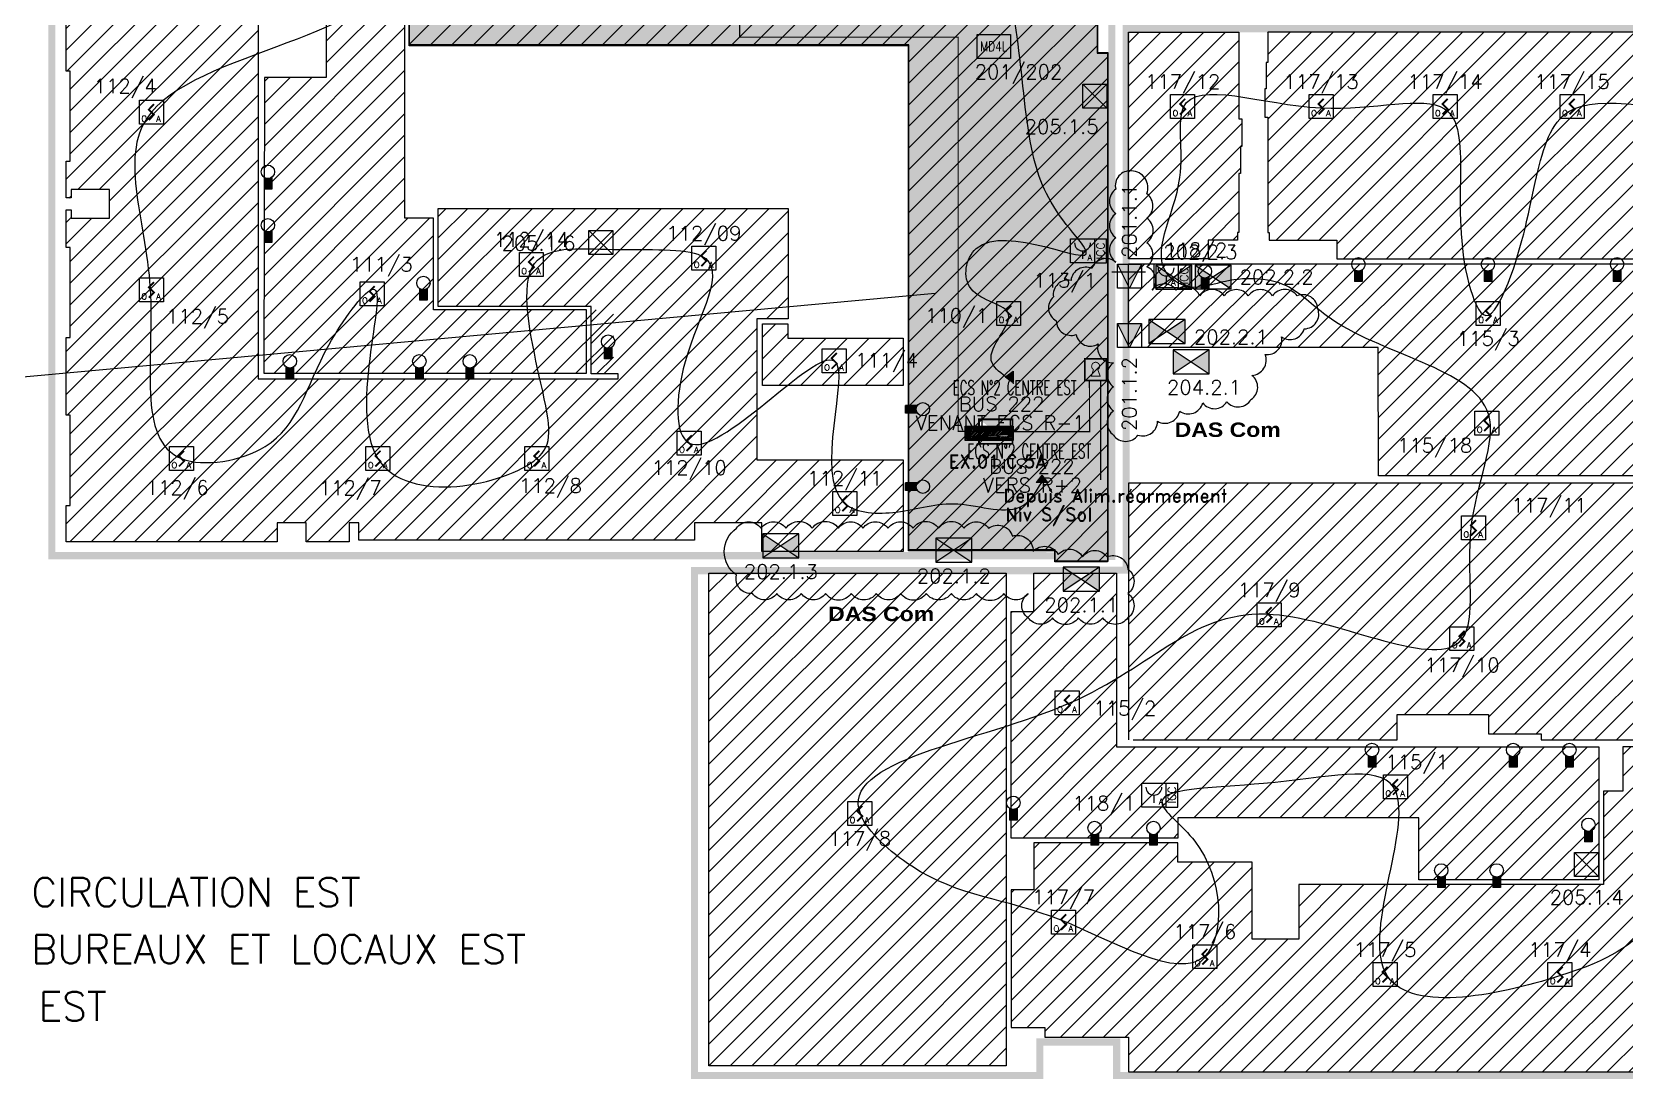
# Model space of a CAD drawing. Header units: millimetres. Extents: x 122 to 222, y 0 to 77.
# Drawn here: x 155.61 to 188.85, y -0.02 to 21.82 of the extents above; entities that cross this region are included whole.
import ezdxf
from ezdxf.enums import TextEntityAlignment as Align

# ---------------------------------------------------------------- set-up
doc = ezdxf.new("R2010")
doc.units = ezdxf.units.MM
doc.linetypes.add('CONTINU', pattern=[0])
doc.linetypes.add('SLD', pattern=[0])
for name, color, linetype in [('ATEIS MISE EN SECURITE', 7, 'Continuous'), ('ATEIS ZONES MES', 7, 'Continuous'), ('BEG-EXT', 10, 'Continuous'), ('EXT', 10, 'Continuous'), ('JCC-ADRESSAGE', 6, 'Continuous'), ('JCC-ALARME GENERALE SELECTIVE', 3, 'Continuous'), ('JCC-CCF', 6, 'Continuous'), ('JCC-DECLENCHEUR MANUEL AVEC ISOLATEUR', 5, 'Continuous'), ('JCC-ELEMENT DEPORTE_4 L DAS', 1, 'Continuous'), ('JCC-FILERIE SDI', 6, 'Continuous'), ('JCC-INDICATEUR ACTION', 1, 'Continuous'), ('JCC-LOCAUX', 4, 'Continuous'), ('JCC-OPTIQUE_A', 1, 'Continuous'), ('JCC-UAE-SDI', 7, 'Continuous'), ('JCC-VENTOUSE_PCF', 1, 'Continuous'), ('JCC-ZONING ZDA-ZDM', 5, 'Continuous'), ('PORTES', 8, 'Continuous')]:
    doc.layers.add(name, color=color, linetype=linetype)
doc.layers.add('JCC-MD4L', color=1, linetype='Continuous', lineweight=0)
doc.styles.add('ARIAL', font='')
doc.styles.add('HELVL', font='ROMAND.SHX')
doc.styles.add('LOCAUX', font='romans.shx', dxfattribs={"width": 0.75})
doc.styles.get("Standard").update_dxf_attribs({"font": 'romans.shx'})
doc.styles.add('TEXTE', font='romans.shx')
doc.styles.get('ARIAL').set_extended_font_data('Arial Black')
pattern_1 = [(45, (156.02817, 0.0343), (-0.2245064, 0.2245064), [])]
pattern_2 = [(45, (156.02817, -0.7135), (-0.2245064, 0.2245064), [])]

# ---------------------------------------------------------------- blocks, each defined once
blk = doc.blocks.new('clapet coupe feu_Réarm élect')
at = {"layer": 'JCC-CCF'}
h = blk.add_hatch(color=0, dxfattribs=at)
h.paths.add_polyline_path([(-3.76, 2.5), (-3.76, -2.5), (0, 0)])
h.paths.add_polyline_path([(3.76, 2.5), (0, 0), (3.76, -2.5)])
at = {"layer": 'JCC-CCF', "color": 0}
for p, q in [((3.76, 2.5), (-3.76, -2.5)), ((-3.76, 2.5), (3.76, -2.5))]:
    blk.add_line(p, q, dxfattribs=at)
blk.add_lwpolyline([(3.76, 2.5), (-3.76, 2.5), (-3.76, -2.5), (3.76, -2.5)], close=True, dxfattribs=at)
at = {"layer": 'JCC-ADRESSAGE', "style": 'TEXTE'}
blk.add_attdef('ADRESSE', text='', height=3, dxfattribs=at).set_placement((0, 5), align=Align.MIDDLE)
at = {"layer": 'JCC-LOCAUX', "style": 'LOCAUX', "width": 0.85, "flags": 8}
for p in [(0, 13.75), (0, 11.25), (0, 8.75)]:
    blk.add_attdef('PIECE', text='', height=1.75, dxfattribs=at).set_placement(p, align=Align.MIDDLE)
blk = doc.blocks.new('alarme générale selective')
at = {"layer": 'JCC-ALARME GENERALE SELECTIVE', "color": 0}
for p, q in [((2.5, -2.5), (-2.5, 2.5)), ((-2.5, -2.5), (2.5, 2.5))]:
    blk.add_line(p, q, dxfattribs=at)
blk.add_lwpolyline([(-2.5, 2.5), (2.5, 2.5), (2.5, -2.5), (-2.5, -2.5)], close=True, dxfattribs=at)
at = {"layer": 'JCC-ADRESSAGE', "style": 'TEXTE'}
blk.add_attdef('ADRESSE', text='', height=3, dxfattribs=at).set_placement((0, 5), align=Align.MIDDLE)
at = {"layer": 'JCC-LOCAUX', "style": 'LOCAUX', "width": 0.85, "flags": 8}
for p in [(0, 13.75), (0, 11.25), (0, 8.75)]:
    blk.add_attdef('PIECE', text='', height=1.75, dxfattribs=at).set_placement(p, align=Align.MIDDLE)
blk = doc.blocks.new('indicateur action')
at = {"layer": 'JCC-INDICATEUR ACTION'}
blk.add_hatch(color=0, dxfattribs=at).paths.add_polyline_path([(0.8, -0.05, -0.315344), (-0.8, -0.05), (-0.8, -2.5), (0.8, -2.5)])
at = {"layer": 'JCC-INDICATEUR ACTION', "color": 0}
for p, q in [((-0.8, -0.05), (-0.8, -2.5)), ((0.8, -2.5), (-0.8, -2.5)), ((0.8, -0.05), (0.8, -2.5))]:
    blk.add_line(p, q, dxfattribs=at)
blk.add_circle((0, 1.1), 1.4, dxfattribs=at)
at = {"layer": 'JCC-ADRESSAGE', "style": 'TEXTE'}
blk.add_attdef('ADRESSE', text='', height=3, dxfattribs=at).set_placement((0, 5), align=Align.MIDDLE)
at = {"layer": 'JCC-LOCAUX', "lineweight": 0, "style": 'LOCAUX', "width": 0.75, "flags": 8}
for p in [(0, 13.75), (0, 11.25), (0, 8.75)]:
    blk.add_attdef('PIECE', text='', height=1.75, dxfattribs=at).set_placement(p, align=Align.MIDDLE)
blk = doc.blocks.new('optique_a')
at = {"layer": 'JCC-OPTIQUE_A', "color": 0}
blk.add_lwpolyline([(-2.5, 2.5), (2.5, 2.5), (2.5, -2.5), (-2.5, -2.5)], close=True, dxfattribs=at)
at = {"layer": 'JCC-OPTIQUE_A', "color": 0, "const_width": 0.385}
blk.add_lwpolyline([(0.54, 1.63), (-0.54, 0.54), (0.54, -0.54), (-0.54, -1.63)], dxfattribs=at)
at = {"layer": 'JCC-ADRESSAGE', "style": 'TEXTE'}
blk.add_attdef('ADRESSE', text='', height=3, dxfattribs=at).set_placement((0, 5), align=Align.MIDDLE)
at = {"layer": 'JCC-LOCAUX', "style": 'LOCAUX', "width": 0.85, "flags": 8}
for p in [(0, 13.75), (0, 11.25), (0, 8.75)]:
    blk.add_attdef('PIECE', text='', height=1.75, dxfattribs=at).set_placement(p, align=Align.MIDDLE)
at = {"layer": 'JCC-OPTIQUE_A', "color": 0}
for s, p in [('O', (-1.5, -2)), ('A', (1.5, -2))]:
    blk.add_text(s, height=1.25, dxfattribs=at).set_placement(p, align=Align.CENTER)
blk = doc.blocks.new('déclencheur manuel avec isolateur')
at = {"layer": 'JCC-DECLENCHEUR MANUEL AVEC ISOLATEUR', "color": 0}
for p, q in [((2.5, 2.5), (5.02, 2.5)), ((5.02, -2.5), (5.02, 2.5)), ((0, 0), (0, -1.66)), ((2.5, -2.5), (5.02, -2.5))]:
    blk.add_line(p, q, dxfattribs=at)
blk.add_lwpolyline([(-2.5, 2.5), (2.5, 2.5), (2.5, -2.5), (-2.5, -2.5)], close=True, dxfattribs=at)
blk.add_arc((0, 1.66), 1.66, 180, 0, dxfattribs=at)
at = {"layer": 'JCC-ADRESSAGE', "style": 'TEXTE'}
blk.add_attdef('ADRESSE', text='', height=3, dxfattribs=at).set_placement((0, 5), align=Align.MIDDLE)
at = {"layer": 'JCC-DECLENCHEUR MANUEL AVEC ISOLATEUR', "color": 0}
blk.add_text('ICC', height=1.668, rotation=90, dxfattribs=at).set_placement((3.76, 0), align=Align.MIDDLE_CENTER)
blk.add_text('A', height=1.25, dxfattribs=at).set_placement((1.5, -2), align=Align.CENTER)
at = {"layer": 'JCC-LOCAUX', "style": 'LOCAUX', "width": 0.85, "flags": 8}
for p in [(0, 13.75), (0, 11.25), (0, 8.75)]:
    blk.add_attdef('PIECE', text='', height=1.75, dxfattribs=at).set_placement(p, align=Align.MIDDLE)
blk = doc.blocks.new('ventouse PCF')
at = {"layer": 'JCC-VENTOUSE_PCF'}
blk.add_hatch(color=0, dxfattribs=at).paths.add_polyline_path([(0, -2.5), (2.5, 2.5), (-2.5, 2.5)])
at = {"layer": 'JCC-VENTOUSE_PCF', "color": 0}
for p, q in [((0, -2.5), (-2.5, 2.5)), ((2.5, 2.5), (0, -2.5))]:
    blk.add_line(p, q, dxfattribs=at)
blk.add_lwpolyline([(-2.5, 2.5), (2.5, 2.5), (2.5, -2.5), (-2.5, -2.5)], close=True, dxfattribs=at)
at = {"layer": 'JCC-ADRESSAGE', "style": 'TEXTE'}
blk.add_attdef('ADRESSE', text='', height=3, dxfattribs=at).set_placement((0, 5), align=Align.MIDDLE)
at = {"layer": 'JCC-LOCAUX', "style": 'LOCAUX', "width": 0.85, "flags": 8}
for p in [(0, 13.75), (0, 11.25), (0, 8.75)]:
    blk.add_attdef('PIECE', text='', height=1.75, dxfattribs=at).set_placement(p, align=Align.MIDDLE)
blk = doc.blocks.new('MD4L')
at = {"layer": 'JCC-ELEMENT DEPORTE_4 L DAS', "color": 0}
blk.add_lwpolyline([(-3.5, 2.5), (3.5, 2.5), (3.5, -2.5), (-3.5, -2.5)], close=True, dxfattribs=at)
at = {"layer": 'JCC-ADRESSAGE', "style": 'TEXTE'}
blk.add_attdef('ADRESSE', text='', height=3, dxfattribs=at).set_placement((0, 5), align=Align.MIDDLE)
at = {"layer": 'JCC-ELEMENT DEPORTE_4 L DAS', "color": 0, "width": 0.8}
blk.add_text('MD4L', height=2, dxfattribs=at).set_placement((0, 0), align=Align.MIDDLE_CENTER)
blk = doc.blocks.new("VOLETS D'EXTRACTION DE DESENFUMAGE")
at = {"color": 1, "linetype": 'SLD', "const_width": 0.373}
blk.add_lwpolyline([(0, 5.12), (0, 0), (6.97, 0), (6.97, 5.12)], close=True, dxfattribs=at)
at = {"color": 1, "linetype": 'SLD'}
blk.add_solid([(0, 5.12), (0, 0), (6.97, 0), (6.97, 5.12)], dxfattribs=at)
blk = doc.blocks.new('BOITIER RÉARMEMENT MOTEUR DE DESENFUMAGE')
at = {"linetype": 'Continuous', "const_width": 0.31}
blk.add_lwpolyline([(0, 4.52), (0, 0), (4.52, 0), (4.52, 4.52)], close=True, dxfattribs=at)
at = {"color": 1, "linetype": 'Continuous', "const_width": 0.2}
blk.add_lwpolyline([(2.71, 2.26, 3.408312), (1.81, 2.26), (1.38, 0.92), (3.2, 0.92), (2.71, 2.26)], format="xyb", dxfattribs=at)

msp = doc.modelspace()

# ---------------------------------------------------------------- hatches: boundary and pattern name
at = {"layer": 'ATEIS ZONES MES'}
h = msp.add_hatch(dxfattribs=at)
h.set_pattern_fill('DOTS', color=5, scale=0.1)
h.set_pattern_definition([(0, (156.02817, -0.7135), (0.079375, 0.15875), [0, -0.15875])])
edge = h.paths.add_edge_path()
edge.add_line((163.481, 25.139), (171.304, 25.139))
edge.add_line((171.304, 25.139), (171.304, 25.183))
edge.add_line((171.304, 25.183), (177.905, 25.183))
edge.add_line((177.905, 25.183), (177.905, 22.193))
edge.add_line((177.905, 22.193), (177.82, 22.193))
edge.add_line((177.82, 22.193), (177.82, 21.373))
edge.add_line((177.82, 21.373), (178.036, 21.373))
edge.add_line((178.036, 21.373), (178.036, 10.769))
edge.add_line((178.036, 10.769), (176.939, 10.769))
edge.add_line((176.939, 10.769), (176.939, 11.001))
edge.add_line((176.939, 11.001), (173.89, 11.001))
edge.add_line((173.89, 11.001), (173.89, 21.53))
edge.add_line((173.89, 21.53), (163.481, 21.53))
edge.add_line((163.481, 21.53), (163.481, 25.138))
at = {"layer": 'BEG-EXT', "ltscale": 0.01}
msp.add_hatch(color=8, dxfattribs=at).paths.add_polyline_path([(175.148, 13.375), (175.996, 13.38), (175.995, 13.54), (175.956, 13.419)])
msp.add_hatch(color=8, dxfattribs=at).paths.add_polyline_path([(175.148, 13.375), (175.996, 13.38), (175.995, 13.54), (175.956, 13.419)])
at = {"layer": 'EXT', "lineweight": 9}
h = msp.add_hatch(dxfattribs=at)
h.set_pattern_fill('ANSI31', color=8, scale=0.2, style=0)
h.set_pattern_definition([(45, (11.393482, -45.713814), (-0.0176776695, 0.0176776695), [])])
h.paths.add_polyline_path([(175.07, 13.6), (175.07, 13.3), (176.07, 13.3), (176.07, 13.6)])
h.paths.add_polyline_path([(175.995, 13.54), (175.996, 13.38), (175.148, 13.375), (175.956, 13.419)], flags=16)
at = {"layer": 'JCC-FILERIE SDI'}
for points in [[(175.914, 14.627), (176.07, 14.509), (176.07, 14.745)], [(176.669, 12.577), (176.551, 12.421), (176.787, 12.421)]]:
    msp.add_hatch(color=3, dxfattribs=at).paths.add_polyline_path(points)
at = {"layer": 'JCC-ZONING ZDA-ZDM'}
h = msp.add_hatch(dxfattribs=at)
h.set_pattern_fill('ANSI31', color=4, scale=0.1)
h.set_pattern_definition(pattern_2)
h.paths.add_polyline_path([(160.449, 14.7), (167.735, 14.7), (167.735, 16.023), (163.986, 16.023), (163.986, 17.937), (163.39, 17.937), (163.39, 24.856), (163.302, 24.856), (163.302, 32.45), (161.869, 32.45), (161.869, 31.468), (156.396, 31.468), (156.396, 29.1), (160.446, 29.1), (160.446, 22.797), (161.75, 22.797), (161.75, 20.869), (160.464, 20.869)])
h = msp.add_hatch(dxfattribs=at)
h.set_pattern_fill('ANSI31', color=201, scale=0.1, style=0)
h.set_pattern_definition(pattern_1)
h.paths.add_polyline_path([(156.328, 28.984), (160.328, 28.984), (160.328, 14.584), (167.835, 14.584), (167.835, 14.686), (167.275, 14.686), (167.275, 16.091), (164.085, 16.091), (164.085, 18.136), (171.378, 18.134), (171.378, 15.834), (170.727, 15.834), (170.728, 12.998), (170.728, 12.895), (173.778, 12.895), (173.778, 10.984), (170.828, 10.984), (170.828, 11.584), (170.728, 11.584), (169.428, 11.584), (169.428, 11.222), (162.428, 11.222), (162.428, 11.584), (162.228, 11.584), (162.228, 11.184), (161.328, 11.184), (161.328, 11.584), (160.728, 11.584), (160.728, 11.184), (156.329, 11.184), (156.329, 11.944), (156.409, 11.944), (156.409, 13.824), (156.329, 13.824), (156.329, 15.444), (156.408, 15.444), (156.408, 17.324), (156.328, 17.324), (156.328, 18.06), (156.328, 18.11), (156.428, 18.11), (156.428, 17.934), (157.228, 17.934), (157.228, 18.534), (156.428, 18.534), (156.428, 18.359), (156.328, 18.359), (156.328, 19.119), (156.408, 19.119), (156.408, 20.999), (156.328, 20.999), (156.328, 21.784), (156.328, 22.009), (156.328, 22.644), (156.408, 22.644), (156.408, 24.524), (156.328, 24.524), (156.328, 25.31), (156.428, 25.31), (156.428, 25.134), (157.228, 25.134), (157.228, 25.734), (156.428, 25.734), (156.428, 25.559), (156.328, 25.559), (156.328, 26.319), (156.408, 26.319), (156.408, 28.199), (156.328, 28.199)])
h = msp.add_hatch(dxfattribs=at)
h.set_pattern_fill('ANSI31', color=31, scale=0.1, style=0)
h.set_pattern_definition(pattern_2)
edge = h.paths.add_edge_path()
edge.add_line((163.487, 25.156), (171.309, 25.156))
edge.add_line((171.309, 25.156), (171.309, 25.2))
edge.add_line((171.309, 25.2), (177.911, 25.2))
edge.add_line((177.911, 25.2), (177.911, 22.21))
edge.add_line((177.911, 22.21), (177.826, 22.21))
edge.add_line((177.826, 22.21), (177.826, 21.39))
edge.add_line((177.826, 21.39), (178.042, 21.39))
edge.add_line((178.042, 21.39), (178.042, 10.786))
edge.add_line((178.042, 10.786), (176.945, 10.786))
edge.add_line((176.945, 10.786), (176.945, 11.018))
edge.add_line((176.945, 11.018), (173.896, 11.018))
edge.add_line((173.896, 11.018), (173.896, 21.547))
edge.add_line((173.896, 21.547), (163.487, 21.547))
edge.add_line((163.487, 21.547), (163.487, 25.156))
h = msp.add_hatch(dxfattribs=at)
h.set_pattern_fill('ANSI31', color=3, scale=0.1, style=0)
h.set_pattern_definition(pattern_1)
h.paths.add_polyline_path([(178.478, 21.809), (180.778, 21.809), (180.778, 20.007), (180.838, 20.007), (180.838, 19.427), (180.808, 19.427), (180.808, 18.864), (180.778, 18.864), (180.778, 18.234), (180.778, 17.635), (180.748, 17.635), (180.748, 17.475), (180.138, 17.475), (180.138, 17.084), (178.478, 17.084)])
h.paths.add_polyline_path([(181.378, 21.809), (181.378, 21.179), (181.348, 21.179), (181.348, 20.627), (181.318, 20.627), (181.318, 20.037), (181.378, 20.037), (181.378, 17.635), (181.408, 17.635), (181.408, 17.475), (182.818, 17.475), (182.818, 17.084), (189.128, 17.084), (189.128, 18.534), (196.278, 18.534), (196.278, 21.809)])
h.paths.add_polyline_path([(176.028, 1.059), (176.728, 1.059), (176.728, 0.859), (178.478, 0.859), (178.478, 0.134), (189.128, 0.134), (189.128, 4.039), (189.128, 4.139), (190.928, 4.139), (190.928, 6.909), (188.783, 6.909), (188.783, 5.989), (188.378, 5.989), (188.378, 4.039), (182.028, 4.039), (182.028, 2.902), (181.054, 2.902), (181.054, 4.509), (179.507, 4.509), (179.507, 4.909), (178.478, 4.909), (176.503, 4.909), (176.503, 3.933), (176.028, 3.933)])
edge = h.paths.add_edge_path()
edge.add_line((178.576, 7.059), (184.078, 7.059))
edge.add_line((184.078, 7.059), (184.078, 7.584))
edge.add_line((184.078, 7.584), (185.978, 7.584))
edge.add_line((185.978, 7.584), (185.978, 7.184))
edge.add_line((185.978, 7.184), (186.928, 7.184))
edge.add_line((186.928, 7.184), (187.078, 7.184))
edge.add_line((187.078, 7.184), (187.078, 7.059))
edge.add_line((187.078, 7.059), (191.928, 7.059))
edge.add_line((191.928, 7.059), (191.928, 11.384))
edge.add_line((191.928, 11.384), (191.928, 12.409))
edge.add_line((191.928, 12.409), (191.828, 12.409))
edge.add_line((191.828, 12.409), (186.928, 12.409))
edge.add_line((186.928, 12.409), (184.078, 12.409))
edge.add_line((184.078, 12.409), (181.602, 12.409))
edge.add_line((181.602, 12.409), (180.602, 12.409))
edge.add_line((180.602, 12.409), (178.478, 12.409))
edge.add_line((178.478, 12.409), (178.478, 7.059))
h = msp.add_hatch(dxfattribs=at)
h.set_pattern_fill('ANSI31', color=230, scale=0.1, style=0)
h.set_pattern_definition(pattern_1)
h.paths.add_polyline_path([(198.078, 10.959), (196.228, 10.959), (196.228, 11.484), (195.928, 11.484), (195.928, 11.667), (195.928, 15.234), (191.935, 15.234), (191.935, 12.56), (183.685, 12.56), (183.679, 15.234), (178.478, 15.234), (178.478, 16.984), (179.308, 16.984), (191.728, 16.984), (191.728, 18.434), (193.828, 18.434), (196.378, 18.434), (196.378, 19.859), (196.478, 19.859), (196.478, 20.809), (196.578, 20.809), (196.578, 21.009), (197.978, 21.009), (197.978, 20.809), (198.078, 20.809)])
h = msp.add_hatch(dxfattribs=at)
h.set_pattern_fill('ANSI31', color=4, scale=0.1)
h.set_pattern_definition(pattern_2)
h.paths.add_polyline_path([(170.844, 15.73), (171.375, 15.73), (171.375, 15.429), (173.78, 15.429), (173.78, 14.445), (170.844, 14.445)])
h = msp.add_hatch(dxfattribs=at)
h.set_pattern_fill('ANSI31', color=3, scale=0.1, style=0)
h.set_pattern_definition(pattern_1)
h.paths.add_polyline_path([(169.728, 10.534), (174.178, 10.534), (175.928, 10.534), (175.928, 0.259), (169.728, 0.259)])
h = msp.add_hatch(dxfattribs=at)
h.set_pattern_fill('ANSI31', color=230, scale=0.1, style=0)
h.set_pattern_definition(pattern_1)
h.paths.add_polyline_path([(176.503, 10.534), (178.228, 10.534), (178.228, 6.909), (188.278, 6.909), (188.278, 4.139), (184.528, 4.139), (184.528, 5.434), (179.587, 5.434), (179.507, 5.434), (179.507, 5.009), (176.028, 5.009), (176.028, 9.734), (176.503, 9.734)])

# ---------------------------------------------------------------- linework, layer by layer
at = {"color": 25}
msp.add_lwpolyline([(163.478, 21.535), (163.477, 21.535)], dxfattribs=at)
at = {"layer": 'ATEIS MISE EN SECURITE', "color": 30, "linetype": 'CONTINU', "const_width": 0.025}
msp.add_lwpolyline([(161.82, 22.139), (170.37, 22.139), (170.37, 21.708), (174.924, 21.708), (174.924, 13.488), (175.341, 13.488)], dxfattribs=at)
at = {"layer": 'ATEIS MISE EN SECURITE', "color": 6, "linetype": 'CONTINU', "const_width": 0.025}
for points in [[(176.056, 13.484), (177.665, 13.484), (177.66, 14.55)], [(177.894, 14.55), (177.894, 12.473)]]:
    msp.add_lwpolyline(points, dxfattribs=at)
at = {"layer": 'ATEIS ZONES MES', "color": 5}
msp.add_line((152.869, 14.393), (174.443, 16.373), dxfattribs=at)
msp.add_lwpolyline([(163.481, 25.139), (171.304, 25.139), (171.304, 25.183), (177.905, 25.183), (177.905, 22.193), (177.82, 22.193), (177.82, 21.373), (178.036, 21.373), (178.036, 10.769), (176.939, 10.769), (176.939, 11.001), (173.89, 11.001), (173.89, 21.53), (163.481, 21.53), (163.481, 25.138)], dxfattribs=at)
at = {"layer": 'BEG-EXT', "color": 8}
msp.add_line((175.97, 13.325), (175.17, 13.325), dxfattribs=at)
for points in [[(176.07, 13.6), (176.07, 13.3), (175.07, 13.3), (175.07, 13.6)], [(176.04, 13.57), (176.04, 13.33), (175.1, 13.33), (175.1, 13.57)]]:
    msp.add_lwpolyline(points, close=True, dxfattribs=at)
at = {"layer": 'BEG-EXT', "color": 8, "ltscale": 0.01}
msp.add_lwpolyline([(175.148, 13.375), (175.996, 13.38), (175.995, 13.54), (175.956, 13.419), (175.148, 13.375)], dxfattribs=at)
msp.add_lwpolyline([(175.148, 13.375), (175.996, 13.38), (175.995, 13.54), (175.956, 13.419), (175.148, 13.375)], dxfattribs=at)
at = {"layer": 'BEG-EXT', "color": 8}
msp.add_lwpolyline([(175.17, 13.575), (175.97, 13.575), (175.17, 13.325), (175.17, 13.575), (175.97, 13.325), (175.97, 13.575)], dxfattribs=at)
at = {"layer": 'JCC-CCF'}
for points in [[(178.536, 18.919, 0.520567), (178.21, 18.538, 0.520567), (178.21, 18.029, 0.520567), (178.21, 17.526, 0.520567), (178.21, 17.017, 0.520567), (177.713, 16.882, 0.520567), (177.277, 16.636, 0.520567), (176.909, 16.292, 0.520567), (176.97, 15.795, 0.520567), (177.381, 15.507, 0.520567), (177.842, 15.311, 0.520567), (178.161, 14.921, 0.520567), (178.161, 14.418, 0.520567), (178.161, 13.915, 0.520567), (178.161, 13.412, 0.520567), (178.671, 13.412, 0.520567), (179.082, 13.7, 0.520567), (179.543, 13.909, 0.520567), (180.022, 14.081, 0.520567), (180.525, 14.105, 0.520567), (181.029, 14.154, 0.520567), (181.047, 14.657, 0.520567), (181.323, 15.093, 0.520567), (181.667, 15.461, 0.520567), (182.14, 15.627, 0.520567), (182.422, 16.044, 0.520567), (181.992, 16.314, 0.520567), (181.477, 16.314, 0.520567), (180.973, 16.314, 0.520567), (180.47, 16.314, 0.520567), (179.96, 16.314, 0.520567), (179.469, 16.431, 0.520567), (178.966, 16.431, 0.520567), (178.855, 16.922, 0.520567), (178.855, 17.422, 0.520567), (178.855, 17.937, 0.520567), (178.855, 18.44, 0.520567)], [(170.303, 11.47, -0.520567), (170.812, 11.47, -0.520567), (171.334, 11.47, -0.520567), (171.881, 11.47, -0.520567), (172.428, 11.47, -0.520567), (172.937, 11.47, -0.520567), (173.459, 11.47, -0.520567), (173.98, 11.47, -0.520567), (174.515, 11.47, -0.520567), (175.049, 11.47, -0.520567), (175.558, 11.47, -0.520567), (176.054, 11.304, -0.520567), (176.487, 10.986, -0.520567), (177.009, 10.923, -0.520567), (177.518, 10.872, -0.520567), (178.027, 10.872, -0.520567), (178.459, 10.618, -0.520567), (178.459, 10.109, -0.520567), (178.459, 9.6, -0.520567), (177.938, 9.6, -0.520567), (177.429, 9.6, -0.520567), (176.894, 9.6, -0.520567), (176.385, 9.6, -0.520567), (176.385, 10.109, -0.520567), (175.876, 10.109, -0.520567), (175.304, 10.109, -0.520567), (174.782, 10.109, -0.520567), (174.26, 10.109, -0.520567), (173.726, 10.109, -0.520567), (173.217, 10.109, -0.520567), (172.695, 10.109, -0.520567), (172.161, 10.109, -0.520567), (171.652, 10.109, -0.520567), (171.143, 10.109, -0.520567), (170.634, 10.109, -0.520567), (170.303, 10.491, -0.520567)]]:
    msp.add_lwpolyline(points, format="xyb", close=True, dxfattribs=at)
at = {"layer": 'JCC-FILERIE SDI', "color": 3}
for p, q in [((175.914, 14.627), (176.07, 14.745)), ((175.914, 14.627), (176.07, 14.745)), ((175.914, 14.627), (176.07, 14.509)), ((175.914, 14.627), (176.07, 14.509)), ((176.07, 14.745), (176.07, 14.509)), ((176.07, 14.745), (176.07, 14.509)), ((176.669, 12.577), (176.551, 12.421)), ((176.669, 12.577), (176.551, 12.421)), ((176.787, 12.421), (176.551, 12.421)), ((176.787, 12.421), (176.551, 12.421)), ((176.669, 12.577), (176.787, 12.421)), ((176.669, 12.577), (176.787, 12.421))]:
    msp.add_line(p, q, dxfattribs=at)
for points, knots in [([(158.113, 26.815), (157.851, 25.34), (157.256, 21.994), (161.443, 25.092), (164.246, 21.855), (156.461, 21.296), (158.566, 16.705), (157.594, 12.471), (161.091, 13.052), (161.382, 14.853), (163.521, 17.728), (161.268, 11.476), (166.574, 12.593), (166.399, 13.808), (165.524, 17.475), (167.723, 17.21), (170.51, 17.415), (169.034, 15.222), (168.984, 11.792), (173.627, 17.218), (171.595, 11.799), (173.775, 11.746), (174.871, 12.155), (176.183, 11.63), (176.552, 12.236), (176.665, 12.421)], [31.341802, 31.341802, 31.341802, 31.341802, 34.546803, 38.611318, 39.598611, 45.319891, 49.000415, 52.603924, 54.367197, 56.865092, 58.323508, 61.85303, 65.165665, 66.9243, 68.320816, 69.641145, 70.961475, 73.203405, 74.897369, 78.373536, 81.352705, 82.441948, 83.736233, 85.106076, 85.707569, 85.707569, 85.707569, 85.707569]), ([(175.914, 14.627), (175.779, 14.732), (175.337, 15.074), (176.485, 16.088), (174.935, 16.244), (175.255, 18.194), (178.257, 16.593), (176.856, 18.125), (176.125, 19.906), (176.476, 26.008), (169.427, 22.415), (166.262, 24.34), (165.443, 25.555), (165.069, 26.11)], [0, 0, 0, 0, 0.453715, 1.479151, 2.427057, 3.271904, 5.567074, 6.266502, 7.892855, 12.182154, 19.551378, 21.880404, 23.839607, 23.839607, 23.839607, 23.839607])]:
    msp.add_open_spline(points, degree=3, knots=knots, dxfattribs=at)
at = {"layer": 'JCC-FILERIE SDI', "color": 5, "start_tangent": (0, -1), "end_tangent": (-1, 0)}
msp.add_spline([(194.312, 14.808), (194.402, 14.438), (194.497, 14.238), (194.602, 13.733), (192.925, 12.913), (189.504, 9.818), (189.765, 5.315), (189.303, 3.205), (187.485, 2.143), (183.833, 2.204), (184.002, 6.07), (181.29, 6.147), (179.179, 5.7), (179.857, 4.946), (180.057, 2.543), (177.068, 3.298), (173.955, 4.422), (172.892, 5.5), (177.253, 7.826), (181.491, 9.674), (185.435, 9.165), (185.62, 11.476), (185.981, 13.846), (182.598, 15.904), (181.766, 16.52), (180.41, 16.597), (179.717, 16.505), (179.347, 16.705), (179.547, 18.784), (179.624, 20.247), (182.49, 20.232), (185.064, 20.216), (185.572, 16.566), (185.927, 15.904), (186.389, 16.582), (187.653, 20.155), (191.043, 20.186), (194.664, 20.293), (195.28, 18.23), (195.974, 15.935), (195.558, 16.027), (195.311, 16.632), (195.018, 16.694)], degree=3, dxfattribs=at)
at = {"layer": 'JCC-ZONING ZDA-ZDM', "color": 4}
for points in [[(160.449, 14.7), (167.175, 14.7), (167.175, 16.023), (163.986, 16.023), (163.986, 17.937), (163.39, 17.937), (163.39, 24.856), (163.302, 24.856), (163.302, 32.45), (161.869, 32.45), (161.869, 31.468), (156.396, 31.468), (156.396, 29.1), (160.446, 29.1), (160.446, 22.797), (161.75, 22.797), (161.75, 20.869), (160.464, 20.869), (160.449, 14.7)], [(170.844, 15.73), (171.375, 15.73), (171.375, 15.429), (173.78, 15.429), (173.78, 14.445), (170.844, 14.445), (170.844, 15.73)]]:
    msp.add_lwpolyline(points, dxfattribs=at)
at = {"layer": 'JCC-ZONING ZDA-ZDM', "color": 1, "const_width": 0.15}
msp.add_lwpolyline([(178.128, 25.095), (178.128, 25.095), (178.128, 22.259), (178.128, 22.259), (178.128, 13.799), (178.128, 10.883), (176.359, 10.899), (156.029, 10.899), (156.029, 25.484), (156.029, 31.485)], dxfattribs=at)
at = {"layer": 'JCC-ZONING ZDA-ZDM', "color": 201}
msp.add_lwpolyline([(160.328, 28.984), (160.328, 14.584), (167.835, 14.584), (167.835, 14.686), (167.275, 14.686), (167.275, 16.091), (164.085, 16.091), (164.085, 18.136), (171.378, 18.134), (171.378, 15.834), (170.727, 15.834), (170.728, 12.998), (170.728, 12.895), (173.778, 12.895), (173.778, 10.984), (170.828, 10.984), (170.828, 11.584), (170.728, 11.584), (169.428, 11.584), (169.428, 11.222), (162.428, 11.222), (162.428, 11.584), (162.228, 11.584), (162.228, 11.184), (161.328, 11.184), (161.328, 11.584), (160.728, 11.584), (160.728, 11.184), (156.329, 11.184), (156.329, 11.944), (156.409, 11.944), (156.409, 13.824), (156.329, 13.824), (156.329, 15.444), (156.408, 15.444), (156.408, 17.324), (156.328, 17.324), (156.328, 18.06), (156.328, 18.11), (156.428, 18.11), (156.428, 17.934), (157.228, 17.934), (157.228, 18.534), (156.428, 18.534), (156.428, 18.359), (156.328, 18.359), (156.328, 19.119), (156.408, 19.119), (156.408, 20.999), (156.328, 20.999), (156.328, 21.784), (156.328, 22.009)], dxfattribs=at)
at = {"layer": 'JCC-ZONING ZDA-ZDM', "color": 31}
msp.add_lwpolyline([(163.487, 25.156), (171.309, 25.156), (171.309, 25.2), (177.911, 25.2), (177.911, 22.21), (177.826, 22.21), (177.826, 21.39), (178.042, 21.39), (178.042, 10.786), (176.945, 10.786), (176.945, 11.018), (173.896, 11.018), (173.896, 21.547), (163.487, 21.547), (163.487, 25.156)], dxfattribs=at)
at = {"layer": 'JCC-ZONING ZDA-ZDM', "color": 4, "const_width": 0.15}
msp.add_lwpolyline([(196.478, 21.884), (185.728, 21.884), (185.728, 21.884), (185.728, 21.884), (178.428, 21.884), (178.428, 13.74), (178.428, 10.596), (178.428, 10.596), (176.663, 10.584), (176.047, 10.584), (169.428, 10.584), (169.428, 0.059), (176.628, 0.059), (176.628, 0.759), (178.228, 0.759), (178.228, 0.059), (189.078, 0.059)], dxfattribs=at)
at = {"layer": 'JCC-ZONING ZDA-ZDM', "color": 3}
for points in [[(178.478, 21.809), (180.778, 21.809), (180.778, 20.007), (180.838, 20.007), (180.838, 19.427), (180.808, 19.427), (180.808, 18.864), (180.778, 18.864), (180.778, 18.234), (180.778, 17.635), (180.748, 17.635), (180.748, 17.475), (180.138, 17.475), (180.138, 17.084), (178.478, 17.084), (178.478, 21.809)], [(181.378, 21.809), (181.378, 21.179), (181.348, 21.179), (181.348, 20.627), (181.318, 20.627), (181.318, 20.037), (181.378, 20.037), (181.378, 17.635), (181.408, 17.635), (181.408, 17.475), (182.818, 17.475), (182.818, 17.084), (189.128, 17.084), (189.128, 18.534), (196.278, 18.534), (196.278, 21.809), (181.378, 21.809)], [(178.576, 7.059), (184.078, 7.059), (184.078, 7.584), (185.978, 7.584), (185.978, 7.184), (186.928, 7.184), (187.078, 7.184), (187.078, 7.059), (191.928, 7.059), (191.928, 11.384), (191.928, 11.384), (191.928, 12.409), (191.828, 12.409), (186.928, 12.409), (184.078, 12.409), (181.602, 12.409), (180.602, 12.409), (180.602, 12.409), (178.478, 12.409), (178.478, 7.059)], [(169.728, 10.534), (174.178, 10.534), (175.928, 10.534), (175.928, 0.259), (169.728, 0.259), (169.728, 10.534)], [(190.928, 6.909), (188.783, 6.909), (188.783, 5.989), (188.378, 5.989), (188.378, 4.039), (182.028, 4.039), (182.028, 2.902), (181.054, 2.902), (181.054, 4.509), (179.507, 4.509), (179.507, 4.909), (178.478, 4.909), (176.503, 4.909), (176.503, 3.933), (176.028, 3.933), (176.028, 1.059)], [(176.028, 1.059), (176.728, 1.059), (176.728, 0.859), (178.478, 0.859), (178.478, 0.134), (189.128, 0.134)]]:
    msp.add_lwpolyline(points, dxfattribs=at)
at = {"layer": 'JCC-ZONING ZDA-ZDM', "color": 230}
for points in [[(191.935, 12.56), (183.685, 12.56), (183.685, 12.56), (183.679, 15.234), (183.679, 15.234), (178.478, 15.234), (178.478, 15.234), (178.478, 16.984), (179.308, 16.984), (191.728, 16.984)], [(176.503, 10.534), (178.228, 10.534), (178.228, 6.909), (188.278, 6.909), (188.278, 4.139), (184.528, 4.139), (184.528, 5.434), (179.587, 5.434), (179.507, 5.434), (179.507, 5.009), (176.028, 5.009), (176.028, 9.734), (176.503, 9.734), (176.503, 10.534)]]:
    msp.add_lwpolyline(points, dxfattribs=at)
at = {"layer": 'PORTES'}
msp.add_line((178.828, 16.81), (178.128, 16.81), dxfattribs=at)

# ---------------------------------------------------------------- block references
at = {"layer": 'ATEIS MISE EN SECURITE', "linetype": 'Continuous', "xscale": 0.1, "yscale": 0.1, "zscale": 0.1}
for name, p in [('BOITIER RÉARMEMENT MOTEUR DE DESENFUMAGE', (177.564, 14.55)), ("VOLETS D'EXTRACTION DE DESENFUMAGE", (175.358, 13.228))]:
    msp.add_blockref(name, p, dxfattribs=at)
at = {"layer": 'JCC-ALARME GENERALE SELECTIVE', "lineweight": 0}
ref = msp.add_blockref('alarme générale selective', (177.775, 20.476), dxfattribs=dict(at, xscale=0.1000000000000014, yscale=0.1000000000000014))
ref.add_attrib('ADRESSE', '205.1.5', dxfattribs={"layer": 'JCC-ADRESSAGE', "height": 0.3, "style": 'TEXTE'}).set_placement((177.081, 19.844), align=Align.MIDDLE)
ref = msp.add_blockref('alarme générale selective', (167.477, 17.428), dxfattribs=dict(at, xscale=0.1000000000000014, yscale=0.1000000000000014))
ref.add_attrib('ADRESSE', '205.1.6', dxfattribs={"layer": 'JCC-ADRESSAGE', "height": 0.3, "style": 'TEXTE'}).set_placement((166.175, 17.412), align=Align.MIDDLE)
ref = msp.add_blockref('alarme générale selective', (188.027, 4.457), dxfattribs=dict(at, xscale=0.1000000000000014, yscale=0.1000000000000014))
ref.add_attrib('ADRESSE', '205.1.4', dxfattribs={"layer": 'JCC-ADRESSAGE', "height": 0.3, "style": 'TEXTE'}).set_placement((188.027, 3.777), align=Align.MIDDLE)
at = {"layer": 'JCC-CCF', "lineweight": 0}
ref = msp.add_blockref('clapet coupe feu_Réarm élect', (179.418, 16.702), dxfattribs=dict(at, xscale=0.09999999999999432, yscale=0.09999999999999432))
ref.add_attrib('ADRESSE', '202.2.3', dxfattribs={"layer": 'JCC-ADRESSAGE', "height": 0.3, "style": 'TEXTE'}).set_placement((179.974, 17.228), align=Align.MIDDLE)
ref = msp.add_blockref('clapet coupe feu_Réarm élect', (180.241, 16.707), dxfattribs=dict(at, xscale=0.09999999999999432, yscale=0.09999999999999432))
ref.add_attrib('ADRESSE', '202.2.2', dxfattribs={"layer": 'JCC-ADRESSAGE', "height": 0.3, "style": 'TEXTE'}).set_placement((181.562, 16.708), align=Align.MIDDLE)
ref = msp.add_blockref('clapet coupe feu_Réarm élect', (179.278, 15.57), dxfattribs=dict(at, xscale=0.09999999999999432, yscale=0.09999999999999432))
ref.add_attrib('ADRESSE', '202.2.1', dxfattribs={"layer": 'JCC-ADRESSAGE', "height": 0.3, "style": 'TEXTE'}).set_placement((180.611, 15.457), align=Align.MIDDLE)
ref = msp.add_blockref('clapet coupe feu_Réarm élect', (179.78, 14.941), dxfattribs=dict(at, xscale=0.09999999999999432, yscale=0.09999999999999432))
ref.add_attrib('ADRESSE', '204.2.1', dxfattribs={"layer": 'JCC-ADRESSAGE', "height": 0.3, "style": 'TEXTE'}).set_placement((180.05, 14.404), align=Align.MIDDLE)
ref = msp.add_blockref('clapet coupe feu_Réarm élect', (171.227, 11.101), dxfattribs=dict(at, xscale=0.09999999999999432, yscale=0.09999999999999432))
ref.add_attrib('ADRESSE', '202.1.3', dxfattribs={"layer": 'JCC-ADRESSAGE', "height": 0.3, "style": 'TEXTE'}).set_placement((171.227, 10.564), align=Align.MIDDLE)
ref = msp.add_blockref('clapet coupe feu_Réarm élect', (174.834, 11.012), dxfattribs=dict(at, xscale=0.09999999999999432, yscale=0.09999999999999432))
ref.add_attrib('ADRESSE', '202.1.2', dxfattribs={"layer": 'JCC-ADRESSAGE', "height": 0.3, "style": 'TEXTE'}).set_placement((174.834, 10.474), align=Align.MIDDLE)
ref = msp.add_blockref('clapet coupe feu_Réarm élect', (177.492, 10.407), dxfattribs=dict(at, xscale=0.09999999999999432, yscale=0.09999999999999432))
ref.add_attrib('ADRESSE', '202.1.1', dxfattribs={"layer": 'JCC-ADRESSAGE', "height": 0.3, "style": 'TEXTE'}).set_placement((177.492, 9.87), align=Align.MIDDLE)
at = {"layer": 'JCC-DECLENCHEUR MANUEL AVEC ISOLATEUR'}
ref = msp.add_blockref('déclencheur manuel avec isolateur', (177.517, 17.251), dxfattribs=dict(at, xscale=0.1000000000000014, yscale=0.1000000000000014))
ref.add_attrib('ADRESSE', '113/1', dxfattribs={"layer": 'JCC-ADRESSAGE', "height": 0.3, "style": 'TEXTE'}).set_placement((177.148, 16.615), align=Align.MIDDLE)
ref = msp.add_blockref('déclencheur manuel avec isolateur', (179.259, 16.729), dxfattribs=dict(at, xscale=0.1000000000000014, yscale=0.1000000000000014))
ref.add_attrib('ADRESSE', '118/2', dxfattribs={"layer": 'JCC-ADRESSAGE', "height": 0.3, "style": 'TEXTE'}).set_placement((179.88, 17.249), align=Align.MIDDLE)
ref = msp.add_blockref('déclencheur manuel avec isolateur', (179.005, 5.907), dxfattribs=dict(at, xscale=0.1000000000000014, yscale=0.1000000000000014))
ref.add_attrib('ADRESSE', '118/1', dxfattribs={"layer": 'JCC-ADRESSAGE', "height": 0.3, "style": 'TEXTE'}).set_placement((177.96, 5.715), align=Align.MIDDLE)
at = {"layer": 'JCC-INDICATEUR ACTION', "lineweight": 0, "xscale": 0.1000000000000014, "yscale": 0.1000000000000014}
for p in [(160.533, 18.79), (160.533, 17.677), (180.068, 16.715), (183.268, 16.862), (185.969, 16.862), (188.661, 16.862), (163.775, 16.472), (167.626, 15.25), (160.99, 14.839), (163.69, 14.839), (164.742, 14.839), (183.551, 6.736), (186.495, 6.736), (187.669, 6.736), (176.074, 5.636), (177.767, 5.11), (178.995, 5.11), (188.065, 5.178), (184.995, 4.226), (186.151, 4.226)]:
    msp.add_blockref('indicateur action', p, dxfattribs=at)
at = {"layer": 'JCC-INDICATEUR ACTION', "lineweight": 0, "xscale": 0.1000000000000014, "yscale": 0.1000000000000014, "rotation": 270}
for p in [(174.079, 13.95), (174.079, 12.336)]:
    msp.add_blockref('indicateur action', p, dxfattribs=at)
at = {"layer": 'JCC-MD4L', "lineweight": 0}
ref = msp.add_blockref('MD4L', (175.667, 21.514), dxfattribs=dict(at, xscale=0.1000000000000014, yscale=0.1000000000000014))
ref.add_attrib('ADRESSE', '201/202', dxfattribs={"layer": 'JCC-ADRESSAGE', "height": 0.3, "style": 'TEXTE'}).set_placement((176.181, 20.963), align=Align.MIDDLE)
at = {"layer": 'JCC-OPTIQUE_A', "lineweight": 0, "xscale": 0.1000000000000014, "yscale": 0.1000000000000014}
for p, values in [((179.604, 20.26), {'ADRESSE': '117/12'}), ((182.492, 20.26), {'ADRESSE': '117/13'}), ((185.074, 20.26), {'ADRESSE': '117/14'}), ((187.724, 20.26), {'ADRESSE': '117/15'}), ((166.025, 16.967), {'ADRESSE': '112/14'}), ((169.622, 17.097), {'ADRESSE': '112/09'}), ((172.561, 11.987), {'ADRESSE': '112/11'}), ((181.407, 9.662), {'ADRESSE': '117/9'}), ((177.121, 3.259), {'ADRESSE': '117/7'}), ((180.068, 2.537), {'ADRESSE': '117/6'}), ((183.824, 2.163), {'ADRESSE': '117/5'}), ((187.471, 2.163), {'ADRESSE': '117/4'})]:
    msp.add_blockref('optique_a', p, dxfattribs=at).add_auto_attribs(values)
at = {"layer": 'JCC-OPTIQUE_A', "lineweight": 0}
ref = msp.add_blockref('optique_a', (158.104, 20.145), dxfattribs=dict(at, xscale=0.1000000000000014, yscale=0.1000000000000014))
ref.add_attrib('ADRESSE', '112/4', dxfattribs={"layer": 'JCC-ADRESSAGE', "height": 0.3, "style": 'TEXTE'}).set_placement((157.557, 20.667), align=Align.MIDDLE)
ref = msp.add_blockref('optique_a', (162.706, 16.354), dxfattribs=dict(at, xscale=0.1000000000000014, yscale=0.1000000000000014))
ref.add_attrib('ADRESSE', '111/3', dxfattribs={"layer": 'JCC-ADRESSAGE', "height": 0.3, "style": 'TEXTE'}).set_placement((162.898, 16.948), align=Align.MIDDLE)
ref = msp.add_blockref('optique_a', (158.104, 16.438), dxfattribs=dict(at, xscale=0.1000000000000014, yscale=0.1000000000000014))
ref.add_attrib('ADRESSE', '112/5', dxfattribs={"layer": 'JCC-ADRESSAGE', "height": 0.3, "style": 'TEXTE'}).set_placement((159.065, 15.864), align=Align.MIDDLE)
ref = msp.add_blockref('optique_a', (175.977, 15.949), dxfattribs=dict(at, xscale=0.1000000000000014, yscale=0.1000000000000014))
ref.add_attrib('ADRESSE', '110/1', dxfattribs={"layer": 'JCC-ADRESSAGE', "height": 0.3, "style": 'TEXTE'}).set_placement((174.89, 15.878), align=Align.MIDDLE)
ref = msp.add_blockref('optique_a', (185.977, 15.949), dxfattribs=dict(at, xscale=0.1000000000000014, yscale=0.1000000000000014))
ref.add_attrib('ADRESSE', '115/3', dxfattribs={"layer": 'JCC-ADRESSAGE', "height": 0.3, "style": 'TEXTE'}).set_placement((185.977, 15.404), align=Align.MIDDLE)
ref = msp.add_blockref('optique_a', (172.34, 14.958), dxfattribs=dict(at, xscale=0.1000000000000014, yscale=0.1000000000000014))
ref.add_attrib('ADRESSE', '111/4', dxfattribs={"layer": 'JCC-ADRESSAGE', "height": 0.3, "style": 'TEXTE'}).set_placement((173.43, 14.95), align=Align.MIDDLE)
ref = msp.add_blockref('optique_a', (185.946, 13.659), dxfattribs=dict(at, xscale=0.1000000000000014, yscale=0.1000000000000014))
ref.add_attrib('ADRESSE', '115/18', dxfattribs={"layer": 'JCC-ADRESSAGE', "height": 0.3, "style": 'TEXTE'}).set_placement((184.857, 13.174), align=Align.MIDDLE)
ref = msp.add_blockref('optique_a', (169.316, 13.243), dxfattribs=dict(at, xscale=0.1000000000000014, yscale=0.1000000000000014))
ref.add_attrib('ADRESSE', '112/10', dxfattribs={"layer": 'JCC-ADRESSAGE', "height": 0.3, "style": 'TEXTE'}).set_placement((169.316, 12.708), align=Align.MIDDLE)
ref = msp.add_blockref('optique_a', (158.732, 12.921), dxfattribs=dict(at, xscale=0.1000000000000014, yscale=0.1000000000000014))
ref.add_attrib('ADRESSE', '112/6', dxfattribs={"layer": 'JCC-ADRESSAGE', "height": 0.3, "style": 'TEXTE'}).set_placement((158.641, 12.295), align=Align.MIDDLE)
ref = msp.add_blockref('optique_a', (162.827, 12.921), dxfattribs=dict(at, xscale=0.1000000000000014, yscale=0.1000000000000014))
ref.add_attrib('ADRESSE', '112/7', dxfattribs={"layer": 'JCC-ADRESSAGE', "height": 0.3, "style": 'TEXTE'}).set_placement((162.249, 12.29), align=Align.MIDDLE)
ref = msp.add_blockref('optique_a', (166.139, 12.921), dxfattribs=dict(at, xscale=0.1000000000000014, yscale=0.1000000000000014))
ref.add_attrib('ADRESSE', '112/8', dxfattribs={"layer": 'JCC-ADRESSAGE', "height": 0.3, "style": 'TEXTE'}).set_placement((166.423, 12.333), align=Align.MIDDLE)
ref = msp.add_blockref('optique_a', (185.667, 11.476), dxfattribs=dict(at, xscale=0.1000000000000014, yscale=0.1000000000000014))
ref.add_attrib('ADRESSE', '117/11', dxfattribs={"layer": 'JCC-ADRESSAGE', "height": 0.3, "style": 'TEXTE'}).set_placement((187.244, 11.924), align=Align.MIDDLE)
ref = msp.add_blockref('optique_a', (185.427, 9.167), dxfattribs=dict(at, xscale=0.1000000000000014, yscale=0.1000000000000014))
ref.add_attrib('ADRESSE', '117/10', dxfattribs={"layer": 'JCC-ADRESSAGE', "height": 0.3, "style": 'TEXTE'}).set_placement((185.427, 8.594), align=Align.MIDDLE)
ref = msp.add_blockref('optique_a', (177.198, 7.83), dxfattribs=dict(at, xscale=0.1000000000000014, yscale=0.1000000000000014))
ref.add_attrib('ADRESSE', '115/2', dxfattribs={"layer": 'JCC-ADRESSAGE', "height": 0.3, "style": 'TEXTE'}).set_placement((178.401, 7.696), align=Align.MIDDLE)
ref = msp.add_blockref('optique_a', (184.041, 6.075), dxfattribs=dict(at, xscale=0.1000000000000014, yscale=0.1000000000000014))
ref.add_attrib('ADRESSE', '115/1', dxfattribs={"layer": 'JCC-ADRESSAGE', "height": 0.3, "style": 'TEXTE'}).set_placement((184.486, 6.575), align=Align.MIDDLE)
ref = msp.add_blockref('optique_a', (172.871, 5.52), dxfattribs=dict(at, xscale=0.1000000000000014, yscale=0.1000000000000014))
ref.add_attrib('ADRESSE', '117/8', dxfattribs={"layer": 'JCC-ADRESSAGE', "height": 0.3, "style": 'TEXTE'}).set_placement((172.871, 4.975), align=Align.MIDDLE)
at = {"layer": 'JCC-VENTOUSE_PCF', "lineweight": 0}
ref = msp.add_blockref('ventouse PCF', (178.495, 16.726), dxfattribs=dict(at, xscale=0.1000000000000014, yscale=0.1000000000000014))
ref.add_attrib('ADRESSE', '201.1.1', dxfattribs={"layer": 'JCC-ADRESSAGE', "height": 0.3, "rotation": 90, "style": 'TEXTE'}).set_placement((178.495, 17.878), align=Align.MIDDLE)
ref = msp.add_blockref('ventouse PCF', (178.495, 15.489), dxfattribs=dict(at, xscale=0.1000000000000014, yscale=0.1000000000000014))
ref.add_attrib('ADRESSE', '201.1.2', dxfattribs={"layer": 'JCC-ADRESSAGE', "height": 0.3, "rotation": 90, "style": 'TEXTE'}).set_placement((178.495, 14.266), align=Align.MIDDLE)

# ---------------------------------------------------------------- texts
at = {"layer": 'ATEIS MISE EN SECURITE', "color": 0, "style": 'HELVL'}
for s, height, p in [('EX.01.C.5A', 0.2749, (174.727, 12.725)), ('Depuis Alim.réarmement', 0.27495, (175.865, 12.011)), ('Niv S/Sol', 0.2749, (175.906, 11.618))]:
    msp.add_text(s, height=height, dxfattribs=at).set_placement(p)
at = {"layer": 'JCC-CCF', "lineweight": 0, "char_height": 0.3, "width": 20.85784, "attachment_point": 1, "style": 'ARIAL'}
for insert in [(179.437, 13.673), (172.213, 9.833)]:
    msp.add_mtext('DAS Com', dxfattribs=dict(at, insert=insert))
at = {"layer": 'JCC-FILERIE SDI', "color": 3}
for s, p in [('BUS 222', (174.936, 13.911)), ('VENANT ECS R-1', (174.039, 13.517)), ('BUS 222', (175.565, 12.611)), ('VERS R+2', (175.437, 12.217))]:
    msp.add_text(s, height=0.3, dxfattribs=at).set_placement(p)
at = {"layer": 'JCC-UAE-SDI', "color": 3, "width": 0.6}
for p in [(174.81, 14.251), (175.115, 12.926)]:
    msp.add_text('ECS N°2 CENTRE EST', height=0.3, dxfattribs=at).set_placement(p)
at = {"layer": 'JCC-ZONING ZDA-ZDM', "color": 230, "insert": (151.718, 4.183), "char_height": 0.6, "width": 18.5478, "attachment_point": 1}
msp.add_mtext('ZDA 115 CIRCULATION EST ', dxfattribs=at)
at = {"layer": 'JCC-ZONING ZDA-ZDM', "color": 3, "insert": (151.718, 2.992), "char_height": 0.6, "width": 18.5478, "attachment_point": 1}
msp.add_mtext('ZDA 117 BUREAUX ET LOCAUX EST ', dxfattribs=at)
at = {"layer": 'JCC-ZONING ZDA-ZDM', "color": 4, "insert": (151.718, 1.802), "char_height": 0.6, "width": 6.6462, "attachment_point": 1}
msp.add_mtext('ZDM 118 EST', dxfattribs=at)

doc.saveas('drawing.dxf')
